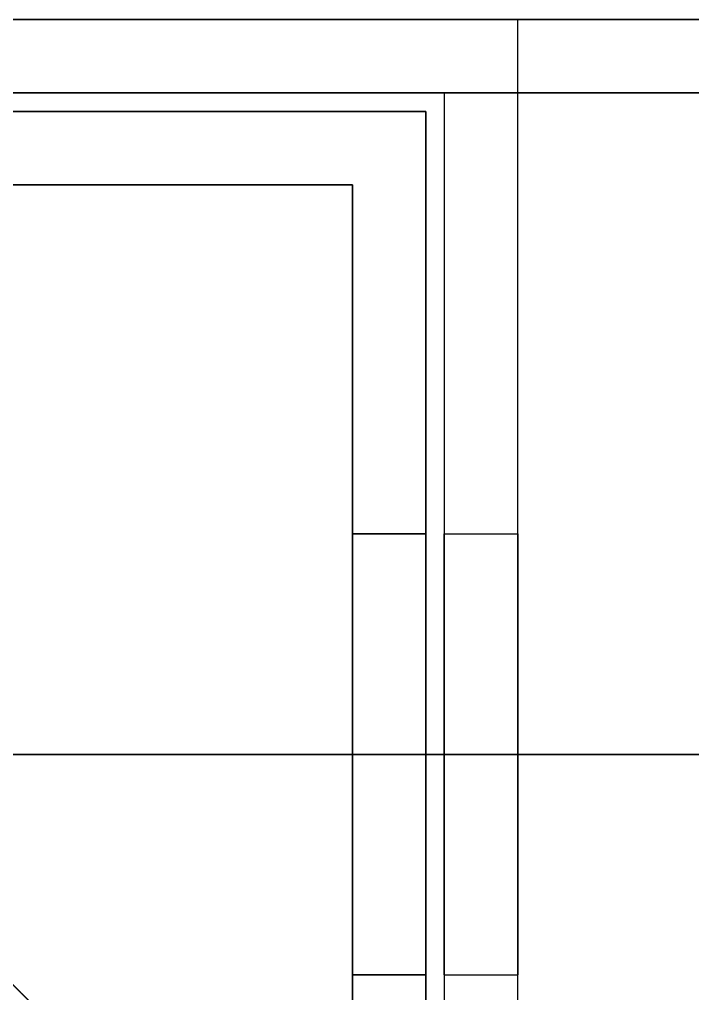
# Model space of a CAD drawing. Header units: millimetres. Extents: x -5956 to -4640, y -5088 to -3772.
# Drawn here: x -5929.66 to -5911.36, y -3798.4 to -3771.89 of the extents above; entities that cross this region are included whole.
import ezdxf

# ---------------------------------------------------------------- set-up
doc = ezdxf.new("R2010")
doc.units = ezdxf.units.MM
doc.header["$MEASUREMENT"] = 0
doc.layers.add('staal', color=5, linetype='Continuous', true_color=0x0000ff)

msp = doc.modelspace()

# ---------------------------------------------------------------- linework, layer by layer
at = {"layer": 'staal'}
for p, q in [((-5956.11, -3771.894, 1621.01), (-5916.11, -3811.894, 1621.01)), ((-5956.11, -3771.894, 1621.01), (-5916.11, -3811.894, 1621.01)), ((-5956.11, -3771.894, -424.813), (-5916.11, -3811.894, -424.813)), ((-5920.61, -3785.894, 1565.51), (-5918.61, -3785.894, 1565.51)), ((-5920.61, -3785.894, 1490.51), (-5918.61, -3785.894, 1490.51)), ((-5920.61, -3785.894, 1716.51), (-5918.61, -3785.894, 1716.51)), ((-5920.61, -3785.894, 1791.51), (-5918.61, -3785.894, 1791.51)), ((-5918.61, -3785.894, -329.313), (-5920.61, -3785.894, -329.313)), ((-5918.61, -3785.894, -254.313), (-5920.61, -3785.894, -254.313)), ((-5918.11, -3785.894, 1145.5), (-5916.11, -3785.894, 1145.5)), ((-5918.11, -3785.894, 1220.5), (-5916.11, -3785.894, 1220.5)), ((-5918.11, -3785.894, 995.5), (-5916.11, -3785.894, 995.5)), ((-5918.11, -3785.894, 1070.5), (-5916.11, -3785.894, 1070.5)), ((-5918.11, -3785.894, 845.5), (-5916.11, -3785.894, 845.5)), ((-5918.11, -3785.894, 920.5), (-5916.11, -3785.894, 920.5)), ((-5918.11, -3785.894, 770.5), (-5916.11, -3785.894, 770.5)), ((-5918.11, -3785.894, 695.5), (-5916.11, -3785.894, 695.5)), ((-5918.11, -3785.894, 95.5), (-5916.11, -3785.894, 95.5)), ((-5918.11, -3785.894, 170.5), (-5916.11, -3785.894, 170.5)), ((-5918.11, -3785.894, 320.5), (-5916.11, -3785.894, 320.5)), ((-5918.11, -3785.894, 245.5), (-5916.11, -3785.894, 245.5)), ((-5918.11, -3785.894, 470.5), (-5916.11, -3785.894, 470.5)), ((-5918.11, -3785.894, 395.5), (-5916.11, -3785.894, 395.5)), ((-5918.11, -3785.894, 620.5), (-5916.11, -3785.894, 620.5)), ((-5918.11, -3785.894, 545.5), (-5916.11, -3785.894, 545.5)), ((-5920.61, -3791.894, 1621.01), (-5918.61, -3791.894, 1621.01)), ((-5920.61, -3791.894, 1453.01), (-5918.61, -3791.894, 1453.01)), ((-5920.61, -3791.894, 1559.51), (-5918.61, -3791.894, 1559.51)), ((-5920.61, -3791.894, 1571.51), (-5918.61, -3791.894, 1571.51)), ((-5920.61, -3791.894, 1484.51), (-5918.61, -3791.894, 1484.51)), ((-5920.61, -3791.894, 1496.51), (-5918.61, -3791.894, 1496.51)), ((-5920.61, -3791.894, 1661.01), (-5918.61, -3791.894, 1661.01)), ((-5920.61, -3791.894, 1829.01), (-5918.61, -3791.894, 1829.01)), ((-5920.61, -3791.894, 1722.51), (-5918.61, -3791.894, 1722.51)), ((-5920.61, -3791.894, 1710.51), (-5918.61, -3791.894, 1710.51)), ((-5920.61, -3791.894, 1797.51), (-5918.61, -3791.894, 1797.51)), ((-5920.61, -3791.894, 1785.51), (-5918.61, -3791.894, 1785.51)), ((-5918.61, -3791.894, -384.813), (-5920.61, -3791.894, -384.813)), ((-5918.61, -3791.894, -216.813), (-5920.61, -3791.894, -216.813)), ((-5918.61, -3791.894, -323.313), (-5920.61, -3791.894, -323.313)), ((-5918.61, -3791.894, -335.313), (-5920.61, -3791.894, -335.313)), ((-5918.61, -3791.894, -248.313), (-5920.61, -3791.894, -248.313)), ((-5918.61, -3791.894, -260.313), (-5920.61, -3791.894, -260.313)), ((-5916.11, -3791.894, 40), (-5918.11, -3791.894, 40)), ((-5916.11, -3791.894, 1276), (-5918.11, -3791.894, 1276)), ((-5918.11, -3791.894, 1139.5), (-5916.11, -3791.894, 1139.5)), ((-5918.11, -3791.894, 1151.5), (-5916.11, -3791.894, 1151.5)), ((-5918.11, -3791.894, 1214.5), (-5916.11, -3791.894, 1214.5)), ((-5918.11, -3791.894, 1226.5), (-5916.11, -3791.894, 1226.5)), ((-5918.11, -3791.894, 989.5), (-5916.11, -3791.894, 989.5)), ((-5918.11, -3791.894, 1001.5), (-5916.11, -3791.894, 1001.5)), ((-5918.11, -3791.894, 1064.5), (-5916.11, -3791.894, 1064.5)), ((-5918.11, -3791.894, 1076.5), (-5916.11, -3791.894, 1076.5)), ((-5918.11, -3791.894, 839.5), (-5916.11, -3791.894, 839.5)), ((-5918.11, -3791.894, 851.5), (-5916.11, -3791.894, 851.5)), ((-5918.11, -3791.894, 914.5), (-5916.11, -3791.894, 914.5)), ((-5918.11, -3791.894, 926.5), (-5916.11, -3791.894, 926.5)), ((-5918.11, -3791.894, 764.5), (-5916.11, -3791.894, 764.5)), ((-5918.11, -3791.894, 776.5), (-5916.11, -3791.894, 776.5)), ((-5918.11, -3791.894, 689.5), (-5916.11, -3791.894, 689.5)), ((-5918.11, -3791.894, 701.5), (-5916.11, -3791.894, 701.5)), ((-5918.11, -3791.894, 89.5), (-5916.11, -3791.894, 89.5)), ((-5918.11, -3791.894, 101.5), (-5916.11, -3791.894, 101.5)), ((-5918.11, -3791.894, 164.5), (-5916.11, -3791.894, 164.5)), ((-5918.11, -3791.894, 176.5), (-5916.11, -3791.894, 176.5)), ((-5918.11, -3791.894, 314.5), (-5916.11, -3791.894, 314.5)), ((-5918.11, -3791.894, 326.5), (-5916.11, -3791.894, 326.5)), ((-5918.11, -3791.894, 239.5), (-5916.11, -3791.894, 239.5)), ((-5918.11, -3791.894, 251.5), (-5916.11, -3791.894, 251.5)), ((-5918.11, -3791.894, 464.5), (-5916.11, -3791.894, 464.5)), ((-5918.11, -3791.894, 476.5), (-5916.11, -3791.894, 476.5)), ((-5918.11, -3791.894, 389.5), (-5916.11, -3791.894, 389.5)), ((-5918.11, -3791.894, 401.5), (-5916.11, -3791.894, 401.5)), ((-5918.11, -3791.894, 614.5), (-5916.11, -3791.894, 614.5)), ((-5918.11, -3791.894, 626.5), (-5916.11, -3791.894, 626.5)), ((-5918.11, -3791.894, 539.5), (-5916.11, -3791.894, 539.5)), ((-5918.11, -3791.894, 551.5), (-5916.11, -3791.894, 551.5)), ((-5920.61, -3797.894, 1565.51), (-5918.61, -3797.894, 1565.51)), ((-5920.61, -3797.894, 1490.51), (-5918.61, -3797.894, 1490.51)), ((-5920.61, -3797.894, 1716.51), (-5918.61, -3797.894, 1716.51)), ((-5920.61, -3797.894, 1791.51), (-5918.61, -3797.894, 1791.51)), ((-5918.61, -3797.894, -329.313), (-5920.61, -3797.894, -329.313)), ((-5918.61, -3797.894, -254.313), (-5920.61, -3797.894, -254.313)), ((-5918.11, -3797.894, 1145.5), (-5916.11, -3797.894, 1145.5)), ((-5918.11, -3797.894, 1220.5), (-5916.11, -3797.894, 1220.5)), ((-5918.11, -3797.894, 995.5), (-5916.11, -3797.894, 995.5)), ((-5918.11, -3797.894, 1070.5), (-5916.11, -3797.894, 1070.5)), ((-5918.11, -3797.894, 845.5), (-5916.11, -3797.894, 845.5)), ((-5918.11, -3797.894, 920.5), (-5916.11, -3797.894, 920.5)), ((-5918.11, -3797.894, 770.5), (-5916.11, -3797.894, 770.5)), ((-5918.11, -3797.894, 695.5), (-5916.11, -3797.894, 695.5)), ((-5918.11, -3797.894, 95.5), (-5916.11, -3797.894, 95.5)), ((-5918.11, -3797.894, 170.5), (-5916.11, -3797.894, 170.5)), ((-5918.11, -3797.894, 320.5), (-5916.11, -3797.894, 320.5)), ((-5918.11, -3797.894, 245.5), (-5916.11, -3797.894, 245.5)), ((-5918.11, -3797.894, 470.5), (-5916.11, -3797.894, 470.5)), ((-5918.11, -3797.894, 395.5), (-5916.11, -3797.894, 395.5)), ((-5918.11, -3797.894, 620.5), (-5916.11, -3797.894, 620.5)), ((-5918.11, -3797.894, 545.5), (-5916.11, -3797.894, 545.5))]:
    msp.add_line(p, q, dxfattribs=at)
msp.add_lwpolyline([(-4640.11, -5087.894), (-5956.11, -5087.894), (-5956.11, -3771.894), (-4640.11, -3771.894)], close=True, dxfattribs=at)
for points in [[(-4640.11, -3771.894, 1621.01), (-5298.11, -3771.894, 1621.01), (-5956.11, -3771.894, 1621.01)], [(-4640.11, -3771.894, 1661.01), (-5298.11, -3771.894, 1661.01), (-5956.11, -3771.894, 1661.01)], [(-5956.11, -3771.894, 1661.01), (-5936.11, -3791.894, 1661.01), (-5916.11, -3811.894, 1661.01)], [(-5866.61, -3771.894, 1641.01), (-5911.36, -3771.894, 1641.01), (-5956.11, -3771.894, 1641.01)], [(-5956.11, -3771.894, 1661.01), (-5936.11, -3791.894, 1661.01), (-5916.11, -3811.894, 1661.01)], [(-5956.11, -3771.894, -424.813), (-5298.11, -3771.894, -424.813), (-4640.11, -3771.894, -424.813)], [(-5956.11, -3771.894, -384.813), (-5298.11, -3771.894, -384.813), (-4640.11, -3771.894, -384.813)], [(-5956.11, -3771.894, -424.813), (-5936.11, -3791.894, -424.813), (-5916.11, -3811.894, -424.813)], [(-5916.11, -3811.894, -384.813), (-5936.11, -3791.894, -384.813), (-5956.11, -3771.894, -384.813)], [(-5956.11, -3771.894, -404.813), (-5911.36, -3771.894, -404.813), (-5866.61, -3771.894, -404.813)], [(-5956.11, -3771.894, -384.813), (-5936.11, -3791.894, -384.813), (-5916.11, -3811.894, -384.813)], [(-5916.11, -3771.894, 40), (-5936.11, -3771.894, 40), (-5956.11, -3771.894, 40)], [(-5916.11, -3771.894, 1276), (-5936.11, -3771.894, 1276), (-5956.11, -3771.894, 1276)], [(-5916.11, -3771.894, 658), (-5936.11, -3771.894, 658), (-5956.11, -3771.894, 658)], [(-5916.11, -3771.894, 40), (-5916.11, -3771.894, 658), (-5916.11, -3771.894, 1276)], [(-5916.11, -3811.894, 40), (-5916.11, -3791.894, 40), (-5916.11, -3771.894, 40)], [(-5916.11, -3811.894, 1276), (-5916.11, -3791.894, 1276), (-5916.11, -3771.894, 1276)], [(-5916.11, -3811.894, 658), (-5916.11, -3791.894, 658), (-5916.11, -3771.894, 658)], [(-5918.11, -3809.894, 1659.01), (-5936.11, -3791.894, 1659.01), (-5954.11, -3773.894, 1659.01)], [(-5954.11, -3773.894, 1623.01), (-5936.11, -3791.894, 1623.01), (-5918.11, -3809.894, 1623.01)], [(-4642.11, -3773.894, 1659.01), (-5298.11, -3773.894, 1659.01), (-5954.11, -3773.894, 1659.01)], [(-4642.11, -3773.894, 1623.01), (-5298.11, -3773.894, 1623.01), (-5954.11, -3773.894, 1623.01)], [(-5866.61, -3773.894, 1641.01), (-5910.36, -3773.894, 1641.01), (-5954.11, -3773.894, 1641.01)], [(-5918.11, -3809.894, 1659.01), (-5936.11, -3791.894, 1659.01), (-5954.11, -3773.894, 1659.01)], [(-5954.11, -3773.894, 1623.01), (-5936.11, -3791.894, 1623.01), (-5918.11, -3809.894, 1623.01)], [(-5954.11, -3773.894, -386.813), (-5936.11, -3791.894, -386.813), (-5918.11, -3809.894, -386.813)], [(-5918.11, -3809.894, -422.813), (-5936.11, -3791.894, -422.813), (-5954.11, -3773.894, -422.813)], [(-5954.11, -3773.894, -386.813), (-5298.11, -3773.894, -386.813), (-4642.11, -3773.894, -386.813)], [(-5954.11, -3773.894, -422.813), (-5298.11, -3773.894, -422.813), (-4642.11, -3773.894, -422.813)], [(-5954.11, -3773.894, -404.813), (-5910.36, -3773.894, -404.813), (-5866.61, -3773.894, -404.813)], [(-5918.11, -3809.894, -386.813), (-5936.11, -3791.894, -386.813), (-5954.11, -3773.894, -386.813)], [(-5954.11, -3773.894, -422.813), (-5936.11, -3791.894, -422.813), (-5918.11, -3809.894, -422.813)], [(-5954.11, -3773.894, 40), (-5936.11, -3773.894, 40), (-5918.11, -3773.894, 40)], [(-5954.11, -3773.894, 1276), (-5936.11, -3773.894, 1276), (-5918.11, -3773.894, 1276)], [(-5954.11, -3773.894, 658), (-5936.11, -3773.894, 658), (-5918.11, -3773.894, 658)], [(-5918.11, -3773.894, 40), (-5918.11, -3791.894, 40), (-5918.11, -3809.894, 40)], [(-5918.11, -3773.894, 1276), (-5918.11, -3791.894, 1276), (-5918.11, -3809.894, 1276)], [(-5918.11, -3773.894, 40), (-5918.11, -3773.894, 658), (-5918.11, -3773.894, 1276)], [(-5918.11, -3773.894, 658), (-5918.11, -3791.894, 658), (-5918.11, -3809.894, 658)], [(-5953.61, -3774.394, 1621.01), (-5936.11, -3774.394, 1621.01), (-5918.61, -3774.394, 1621.01)], [(-5953.61, -3774.394, 1453.01), (-5936.11, -3774.394, 1453.01), (-5918.61, -3774.394, 1453.01)], [(-5953.61, -3774.394, 1537.01), (-5936.11, -3774.394, 1537.01), (-5918.61, -3774.394, 1537.01)], [(-5953.61, -3774.394, 1661.01), (-5936.11, -3774.394, 1661.01), (-5918.61, -3774.394, 1661.01)], [(-5953.61, -3774.394, 1829.01), (-5936.11, -3774.394, 1829.01), (-5918.61, -3774.394, 1829.01)], [(-5953.61, -3774.394, 1745.01), (-5936.11, -3774.394, 1745.01), (-5918.61, -3774.394, 1745.01)], [(-5918.61, -3774.394, -384.813), (-5936.11, -3774.394, -384.813), (-5953.61, -3774.394, -384.813)], [(-5918.61, -3774.394, -216.813), (-5936.11, -3774.394, -216.813), (-5953.61, -3774.394, -216.813)], [(-5918.61, -3774.394, -300.813), (-5936.11, -3774.394, -300.813), (-5953.61, -3774.394, -300.813)], [(-5918.61, -3774.394, 1621.01), (-5918.61, -3774.394, 1537.01), (-5918.61, -3774.394, 1453.01)], [(-5918.61, -3774.394, 1621.01), (-5918.61, -3791.894, 1621.01), (-5918.61, -3809.394, 1621.01)], [(-5918.61, -3774.394, 1453.01), (-5918.61, -3791.894, 1453.01), (-5918.61, -3809.394, 1453.01)], [(-5918.61, -3774.394, 1537.01), (-5918.61, -3791.894, 1537.01), (-5918.61, -3809.394, 1537.01)], [(-5918.61, -3774.394, 1661.01), (-5918.61, -3774.394, 1745.01), (-5918.61, -3774.394, 1829.01)], [(-5918.61, -3774.394, 1661.01), (-5918.61, -3791.894, 1661.01), (-5918.61, -3809.394, 1661.01)], [(-5918.61, -3774.394, 1829.01), (-5918.61, -3791.894, 1829.01), (-5918.61, -3809.394, 1829.01)], [(-5918.61, -3774.394, 1745.01), (-5918.61, -3791.894, 1745.01), (-5918.61, -3809.394, 1745.01)], [(-5918.61, -3774.394, -384.813), (-5918.61, -3774.394, -300.813), (-5918.61, -3774.394, -216.813)], [(-5918.61, -3809.394, -384.813), (-5918.61, -3791.894, -384.813), (-5918.61, -3774.394, -384.813)], [(-5918.61, -3809.394, -216.813), (-5918.61, -3791.894, -216.813), (-5918.61, -3774.394, -216.813)], [(-5918.61, -3809.394, -300.813), (-5918.61, -3791.894, -300.813), (-5918.61, -3774.394, -300.813)], [(-5920.61, -3776.394, 1621.01), (-5936.11, -3776.394, 1621.01), (-5951.61, -3776.394, 1621.01)], [(-5920.61, -3776.394, 1453.01), (-5936.11, -3776.394, 1453.01), (-5951.61, -3776.394, 1453.01)], [(-5920.61, -3776.394, 1537.01), (-5936.11, -3776.394, 1537.01), (-5951.61, -3776.394, 1537.01)], [(-5920.61, -3776.394, 1661.01), (-5936.11, -3776.394, 1661.01), (-5951.61, -3776.394, 1661.01)], [(-5920.61, -3776.394, 1829.01), (-5936.11, -3776.394, 1829.01), (-5951.61, -3776.394, 1829.01)], [(-5920.61, -3776.394, 1745.01), (-5936.11, -3776.394, 1745.01), (-5951.61, -3776.394, 1745.01)], [(-5951.61, -3776.394, -384.813), (-5936.11, -3776.394, -384.813), (-5920.61, -3776.394, -384.813)], [(-5951.61, -3776.394, -216.813), (-5936.11, -3776.394, -216.813), (-5920.61, -3776.394, -216.813)], [(-5951.61, -3776.394, -300.813), (-5936.11, -3776.394, -300.813), (-5920.61, -3776.394, -300.813)], [(-5920.61, -3807.394, 1621.01), (-5920.61, -3791.894, 1621.01), (-5920.61, -3776.394, 1621.01)], [(-5920.61, -3776.394, 1621.01), (-5920.61, -3776.394, 1537.01), (-5920.61, -3776.394, 1453.01)], [(-5920.61, -3807.394, 1453.01), (-5920.61, -3791.894, 1453.01), (-5920.61, -3776.394, 1453.01)], [(-5920.61, -3807.394, 1537.01), (-5920.61, -3791.894, 1537.01), (-5920.61, -3776.394, 1537.01)], [(-5920.61, -3807.394, 1661.01), (-5920.61, -3791.894, 1661.01), (-5920.61, -3776.394, 1661.01)], [(-5920.61, -3776.394, 1661.01), (-5920.61, -3776.394, 1745.01), (-5920.61, -3776.394, 1829.01)], [(-5920.61, -3807.394, 1829.01), (-5920.61, -3791.894, 1829.01), (-5920.61, -3776.394, 1829.01)], [(-5920.61, -3807.394, 1745.01), (-5920.61, -3791.894, 1745.01), (-5920.61, -3776.394, 1745.01)], [(-5920.61, -3776.394, -384.813), (-5920.61, -3791.894, -384.813), (-5920.61, -3807.394, -384.813)], [(-5920.61, -3776.394, -216.813), (-5920.61, -3791.894, -216.813), (-5920.61, -3807.394, -216.813)], [(-5920.61, -3776.394, -384.813), (-5920.61, -3776.394, -300.813), (-5920.61, -3776.394, -216.813)], [(-5920.61, -3776.394, -300.813), (-5920.61, -3791.894, -300.813), (-5920.61, -3807.394, -300.813)], [(-5865.61, -3791.894, 1661.01), (-5900.86, -3791.894, 1661.01), (-5936.11, -3791.894, 1661.01)], [(-5865.61, -3791.894, 1659.01), (-5900.86, -3791.894, 1659.01), (-5936.11, -3791.894, 1659.01)], [(-5865.61, -3791.894, 1623.01), (-5900.86, -3791.894, 1623.01), (-5936.11, -3791.894, 1623.01)], [(-5865.61, -3791.894, 1621.01), (-5900.86, -3791.894, 1621.01), (-5936.11, -3791.894, 1621.01)], [(-5936.11, -3791.894, -384.813), (-5900.86, -3791.894, -384.813), (-5865.61, -3791.894, -384.813)], [(-5936.11, -3791.894, -386.813), (-5900.86, -3791.894, -386.813), (-5865.61, -3791.894, -386.813)], [(-5936.11, -3791.894, -422.813), (-5900.86, -3791.894, -422.813), (-5865.61, -3791.894, -422.813)], [(-5936.11, -3791.894, -424.813), (-5900.86, -3791.894, -424.813), (-5865.61, -3791.894, -424.813)], [(-5920.61, -3791.894, 1621.01), (-5920.61, -3791.894, 1596.26), (-5920.61, -3791.894, 1571.51)], [(-5920.61, -3791.894, 1559.51), (-5920.61, -3791.894, 1528.01), (-5920.61, -3791.894, 1496.51)], [(-5920.61, -3791.894, 1484.51), (-5920.61, -3791.894, 1468.76), (-5920.61, -3791.894, 1453.01)], [(-5920.61, -3791.894, 1661.01), (-5920.61, -3791.894, 1685.76), (-5920.61, -3791.894, 1710.51)], [(-5920.61, -3791.894, 1722.51), (-5920.61, -3791.894, 1754.01), (-5920.61, -3791.894, 1785.51)], [(-5920.61, -3791.894, 1797.51), (-5920.61, -3791.894, 1813.26), (-5920.61, -3791.894, 1829.01)], [(-5920.61, -3791.894, -384.813), (-5920.61, -3791.894, -360.063), (-5920.61, -3791.894, -335.313)], [(-5920.61, -3791.894, -323.313), (-5920.61, -3791.894, -291.813), (-5920.61, -3791.894, -260.313)], [(-5920.61, -3791.894, -248.313), (-5920.61, -3791.894, -232.563), (-5920.61, -3791.894, -216.813)], [(-5918.61, -3791.894, 1621.01), (-5918.61, -3791.894, 1596.26), (-5918.61, -3791.894, 1571.51)], [(-5918.61, -3791.894, 1559.51), (-5918.61, -3791.894, 1528.01), (-5918.61, -3791.894, 1496.51)], [(-5918.61, -3791.894, 1484.51), (-5918.61, -3791.894, 1468.76), (-5918.61, -3791.894, 1453.01)], [(-5918.61, -3791.894, 1661.01), (-5918.61, -3791.894, 1685.76), (-5918.61, -3791.894, 1710.51)], [(-5918.61, -3791.894, 1722.51), (-5918.61, -3791.894, 1754.01), (-5918.61, -3791.894, 1785.51)], [(-5918.61, -3791.894, 1797.51), (-5918.61, -3791.894, 1813.26), (-5918.61, -3791.894, 1829.01)], [(-5918.61, -3791.894, -384.813), (-5918.61, -3791.894, -360.063), (-5918.61, -3791.894, -335.313)], [(-5918.61, -3791.894, -323.313), (-5918.61, -3791.894, -291.813), (-5918.61, -3791.894, -260.313)], [(-5918.61, -3791.894, -248.313), (-5918.61, -3791.894, -232.563), (-5918.61, -3791.894, -216.813)], [(-5918.11, -3791.894, 40), (-5918.11, -3791.894, 64.75), (-5918.11, -3791.894, 89.5)], [(-5918.11, -3791.894, 101.5), (-5918.11, -3791.894, 133), (-5918.11, -3791.894, 164.5)], [(-5918.11, -3791.894, 176.5), (-5918.11, -3791.894, 208), (-5918.11, -3791.894, 239.5)], [(-5918.11, -3791.894, 251.5), (-5918.11, -3791.894, 283), (-5918.11, -3791.894, 314.5)], [(-5918.11, -3791.894, 326.5), (-5918.11, -3791.894, 358), (-5918.11, -3791.894, 389.5)], [(-5918.11, -3791.894, 401.5), (-5918.11, -3791.894, 433), (-5918.11, -3791.894, 464.5)], [(-5918.11, -3791.894, 476.5), (-5918.11, -3791.894, 508), (-5918.11, -3791.894, 539.5)], [(-5918.11, -3791.894, 551.5), (-5918.11, -3791.894, 583), (-5918.11, -3791.894, 614.5)], [(-5918.11, -3791.894, 626.5), (-5918.11, -3791.894, 658), (-5918.11, -3791.894, 689.5)], [(-5918.11, -3791.894, 701.5), (-5918.11, -3791.894, 733), (-5918.11, -3791.894, 764.5)], [(-5918.11, -3791.894, 776.5), (-5918.11, -3791.894, 808), (-5918.11, -3791.894, 839.5)], [(-5918.11, -3791.894, 851.5), (-5918.11, -3791.894, 883), (-5918.11, -3791.894, 914.5)], [(-5918.11, -3791.894, 926.5), (-5918.11, -3791.894, 958), (-5918.11, -3791.894, 989.5)], [(-5918.11, -3791.894, 1001.5), (-5918.11, -3791.894, 1033), (-5918.11, -3791.894, 1064.5)], [(-5918.11, -3791.894, 1076.5), (-5918.11, -3791.894, 1108), (-5918.11, -3791.894, 1139.5)], [(-5918.11, -3791.894, 1151.5), (-5918.11, -3791.894, 1183), (-5918.11, -3791.894, 1214.5)], [(-5918.11, -3791.894, 1226.5), (-5918.11, -3791.894, 1251.25), (-5918.11, -3791.894, 1276)], [(-5916.11, -3791.894, 40), (-5916.11, -3791.894, 64.75), (-5916.11, -3791.894, 89.5)], [(-5916.11, -3791.894, 101.5), (-5916.11, -3791.894, 133), (-5916.11, -3791.894, 164.5)], [(-5916.11, -3791.894, 176.5), (-5916.11, -3791.894, 208), (-5916.11, -3791.894, 239.5)], [(-5916.11, -3791.894, 251.5), (-5916.11, -3791.894, 283), (-5916.11, -3791.894, 314.5)], [(-5916.11, -3791.894, 326.5), (-5916.11, -3791.894, 358), (-5916.11, -3791.894, 389.5)], [(-5916.11, -3791.894, 401.5), (-5916.11, -3791.894, 433), (-5916.11, -3791.894, 464.5)], [(-5916.11, -3791.894, 476.5), (-5916.11, -3791.894, 508), (-5916.11, -3791.894, 539.5)], [(-5916.11, -3791.894, 551.5), (-5916.11, -3791.894, 583), (-5916.11, -3791.894, 614.5)], [(-5916.11, -3791.894, 626.5), (-5916.11, -3791.894, 658), (-5916.11, -3791.894, 689.5)], [(-5916.11, -3791.894, 701.5), (-5916.11, -3791.894, 733), (-5916.11, -3791.894, 764.5)], [(-5916.11, -3791.894, 776.5), (-5916.11, -3791.894, 808), (-5916.11, -3791.894, 839.5)], [(-5916.11, -3791.894, 851.5), (-5916.11, -3791.894, 883), (-5916.11, -3791.894, 914.5)], [(-5916.11, -3791.894, 926.5), (-5916.11, -3791.894, 958), (-5916.11, -3791.894, 989.5)], [(-5916.11, -3791.894, 1001.5), (-5916.11, -3791.894, 1033), (-5916.11, -3791.894, 1064.5)], [(-5916.11, -3791.894, 1076.5), (-5916.11, -3791.894, 1108), (-5916.11, -3791.894, 1139.5)], [(-5916.11, -3791.894, 1151.5), (-5916.11, -3791.894, 1183), (-5916.11, -3791.894, 1214.5)], [(-5916.11, -3791.894, 1226.5), (-5916.11, -3791.894, 1251.25), (-5916.11, -3791.894, 1276)]]:
    msp.add_open_spline(points, degree=2, dxfattribs=at)
for points, weights, knots in [([(-5920.61, -3797.894, 1565.51), (-5920.61, -3797.894, 1559.51), (-5920.61, -3791.894, 1559.51), (-5920.61, -3785.894, 1559.51), (-5920.61, -3785.894, 1565.51), (-5920.61, -3785.894, 1571.51), (-5920.61, -3791.894, 1571.51), (-5920.61, -3797.894, 1571.51), (-5920.61, -3797.894, 1565.51)], [1, 0.707106781187, 1, 0.707106781187, 1, 0.707106781187, 1, 0.707106781187, 1], [0, 0, 0, 7.853982, 7.853982, 15.707963, 15.707963, 23.561945, 23.561945, 31.415927, 31.415927, 31.415927]), ([(-5920.61, -3797.894, 1490.51), (-5920.61, -3797.894, 1484.51), (-5920.61, -3791.894, 1484.51), (-5920.61, -3785.894, 1484.51), (-5920.61, -3785.894, 1490.51), (-5920.61, -3785.894, 1496.51), (-5920.61, -3791.894, 1496.51), (-5920.61, -3797.894, 1496.51), (-5920.61, -3797.894, 1490.51)], [1, 0.707106781187, 1, 0.707106781187, 1, 0.707106781187, 1, 0.707106781187, 1], [0, 0, 0, 7.853982, 7.853982, 15.707963, 15.707963, 23.561945, 23.561945, 31.415927, 31.415927, 31.415927]), ([(-5920.61, -3797.894, 1716.51), (-5920.61, -3797.894, 1722.51), (-5920.61, -3791.894, 1722.51), (-5920.61, -3785.894, 1722.51), (-5920.61, -3785.894, 1716.51), (-5920.61, -3785.894, 1710.51), (-5920.61, -3791.894, 1710.51), (-5920.61, -3797.894, 1710.51), (-5920.61, -3797.894, 1716.51)], [1, 0.707106781187, 1, 0.707106781187, 1, 0.707106781187, 1, 0.707106781187, 1], [0, 0, 0, 7.853982, 7.853982, 15.707963, 15.707963, 23.561945, 23.561945, 31.415927, 31.415927, 31.415927]), ([(-5920.61, -3797.894, 1791.51), (-5920.61, -3797.894, 1797.51), (-5920.61, -3791.894, 1797.51), (-5920.61, -3785.894, 1797.51), (-5920.61, -3785.894, 1791.51), (-5920.61, -3785.894, 1785.51), (-5920.61, -3791.894, 1785.51), (-5920.61, -3797.894, 1785.51), (-5920.61, -3797.894, 1791.51)], [1, 0.707106781187, 1, 0.707106781187, 1, 0.707106781187, 1, 0.707106781187, 1], [0, 0, 0, 7.853982, 7.853982, 15.707963, 15.707963, 23.561945, 23.561945, 31.415927, 31.415927, 31.415927]), ([(-5920.61, -3797.894, -329.313), (-5920.61, -3797.894, -335.313), (-5920.61, -3791.894, -335.313), (-5920.61, -3785.894, -335.313), (-5920.61, -3785.894, -329.313), (-5920.61, -3785.894, -323.313), (-5920.61, -3791.894, -323.313), (-5920.61, -3797.894, -323.313), (-5920.61, -3797.894, -329.313)], [1, 0.707106781187, 1, 0.707106781187, 1, 0.707106781187, 1, 0.707106781187, 1], [-31.415927, -31.415927, -31.415927, -23.561945, -23.561945, -15.707963, -15.707963, -7.853982, -7.853982, 0, 0, 0]), ([(-5920.61, -3797.894, -254.313), (-5920.61, -3797.894, -260.313), (-5920.61, -3791.894, -260.313), (-5920.61, -3785.894, -260.313), (-5920.61, -3785.894, -254.313), (-5920.61, -3785.894, -248.313), (-5920.61, -3791.894, -248.313), (-5920.61, -3797.894, -248.313), (-5920.61, -3797.894, -254.313)], [1, 0.707106781187, 1, 0.707106781187, 1, 0.707106781187, 1, 0.707106781187, 1], [-31.415927, -31.415927, -31.415927, -23.561945, -23.561945, -15.707963, -15.707963, -7.853982, -7.853982, 0, 0, 0]), ([(-5918.61, -3797.894, 1565.51), (-5918.61, -3797.894, 1571.51), (-5918.61, -3791.894, 1571.51), (-5918.61, -3785.894, 1571.51), (-5918.61, -3785.894, 1565.51), (-5918.61, -3785.894, 1559.51), (-5918.61, -3791.894, 1559.51), (-5918.61, -3797.894, 1559.51), (-5918.61, -3797.894, 1565.51)], [1, 0.707106781187, 1, 0.707106781187, 1, 0.707106781187, 1, 0.707106781187, 1], [-31.415927, -31.415927, -31.415927, -23.561945, -23.561945, -15.707963, -15.707963, -7.853982, -7.853982, 0, 0, 0]), ([(-5918.61, -3797.894, 1490.51), (-5918.61, -3797.894, 1496.51), (-5918.61, -3791.894, 1496.51), (-5918.61, -3785.894, 1496.51), (-5918.61, -3785.894, 1490.51), (-5918.61, -3785.894, 1484.51), (-5918.61, -3791.894, 1484.51), (-5918.61, -3797.894, 1484.51), (-5918.61, -3797.894, 1490.51)], [1, 0.707106781187, 1, 0.707106781187, 1, 0.707106781187, 1, 0.707106781187, 1], [-31.415927, -31.415927, -31.415927, -23.561945, -23.561945, -15.707963, -15.707963, -7.853982, -7.853982, 0, 0, 0]), ([(-5918.61, -3797.894, 1716.51), (-5918.61, -3797.894, 1710.51), (-5918.61, -3791.894, 1710.51), (-5918.61, -3785.894, 1710.51), (-5918.61, -3785.894, 1716.51), (-5918.61, -3785.894, 1722.51), (-5918.61, -3791.894, 1722.51), (-5918.61, -3797.894, 1722.51), (-5918.61, -3797.894, 1716.51)], [1, 0.707106781187, 1, 0.707106781187, 1, 0.707106781187, 1, 0.707106781187, 1], [-31.415927, -31.415927, -31.415927, -23.561945, -23.561945, -15.707963, -15.707963, -7.853982, -7.853982, 0, 0, 0]), ([(-5918.61, -3797.894, 1791.51), (-5918.61, -3797.894, 1785.51), (-5918.61, -3791.894, 1785.51), (-5918.61, -3785.894, 1785.51), (-5918.61, -3785.894, 1791.51), (-5918.61, -3785.894, 1797.51), (-5918.61, -3791.894, 1797.51), (-5918.61, -3797.894, 1797.51), (-5918.61, -3797.894, 1791.51)], [1, 0.707106781187, 1, 0.707106781187, 1, 0.707106781187, 1, 0.707106781187, 1], [-31.415927, -31.415927, -31.415927, -23.561945, -23.561945, -15.707963, -15.707963, -7.853982, -7.853982, 0, 0, 0]), ([(-5918.61, -3797.894, -329.313), (-5918.61, -3797.894, -323.313), (-5918.61, -3791.894, -323.313), (-5918.61, -3785.894, -323.313), (-5918.61, -3785.894, -329.313), (-5918.61, -3785.894, -335.313), (-5918.61, -3791.894, -335.313), (-5918.61, -3797.894, -335.313), (-5918.61, -3797.894, -329.313)], [1, 0.707106781187, 1, 0.707106781187, 1, 0.707106781187, 1, 0.707106781187, 1], [0, 0, 0, 7.853982, 7.853982, 15.707963, 15.707963, 23.561945, 23.561945, 31.415927, 31.415927, 31.415927]), ([(-5918.61, -3797.894, -254.313), (-5918.61, -3797.894, -248.313), (-5918.61, -3791.894, -248.313), (-5918.61, -3785.894, -248.313), (-5918.61, -3785.894, -254.313), (-5918.61, -3785.894, -260.313), (-5918.61, -3791.894, -260.313), (-5918.61, -3797.894, -260.313), (-5918.61, -3797.894, -254.313)], [1, 0.707106781187, 1, 0.707106781187, 1, 0.707106781187, 1, 0.707106781187, 1], [0, 0, 0, 7.853982, 7.853982, 15.707963, 15.707963, 23.561945, 23.561945, 31.415927, 31.415927, 31.415927]), ([(-5918.11, -3797.894, 1145.5), (-5918.11, -3797.894, 1139.5), (-5918.11, -3791.894, 1139.5), (-5918.11, -3785.894, 1139.5), (-5918.11, -3785.894, 1145.5), (-5918.11, -3785.894, 1151.5), (-5918.11, -3791.894, 1151.5), (-5918.11, -3797.894, 1151.5), (-5918.11, -3797.894, 1145.5)], [1, 0.707106781187, 1, 0.707106781187, 1, 0.707106781187, 1, 0.707106781187, 1], [-31.415927, -31.415927, -31.415927, -23.561945, -23.561945, -15.707963, -15.707963, -7.853982, -7.853982, 0, 0, 0]), ([(-5918.11, -3797.894, 1220.5), (-5918.11, -3797.894, 1214.5), (-5918.11, -3791.894, 1214.5), (-5918.11, -3785.894, 1214.5), (-5918.11, -3785.894, 1220.5), (-5918.11, -3785.894, 1226.5), (-5918.11, -3791.894, 1226.5), (-5918.11, -3797.894, 1226.5), (-5918.11, -3797.894, 1220.5)], [1, 0.707106781187, 1, 0.707106781187, 1, 0.707106781187, 1, 0.707106781187, 1], [-31.415927, -31.415927, -31.415927, -23.561945, -23.561945, -15.707963, -15.707963, -7.853982, -7.853982, 0, 0, 0]), ([(-5918.11, -3797.894, 995.5), (-5918.11, -3797.894, 989.5), (-5918.11, -3791.894, 989.5), (-5918.11, -3785.894, 989.5), (-5918.11, -3785.894, 995.5), (-5918.11, -3785.894, 1001.5), (-5918.11, -3791.894, 1001.5), (-5918.11, -3797.894, 1001.5), (-5918.11, -3797.894, 995.5)], [1, 0.707106781187, 1, 0.707106781187, 1, 0.707106781187, 1, 0.707106781187, 1], [-31.415927, -31.415927, -31.415927, -23.561945, -23.561945, -15.707963, -15.707963, -7.853982, -7.853982, 0, 0, 0]), ([(-5918.11, -3797.894, 1070.5), (-5918.11, -3797.894, 1064.5), (-5918.11, -3791.894, 1064.5), (-5918.11, -3785.894, 1064.5), (-5918.11, -3785.894, 1070.5), (-5918.11, -3785.894, 1076.5), (-5918.11, -3791.894, 1076.5), (-5918.11, -3797.894, 1076.5), (-5918.11, -3797.894, 1070.5)], [1, 0.707106781187, 1, 0.707106781187, 1, 0.707106781187, 1, 0.707106781187, 1], [-31.415927, -31.415927, -31.415927, -23.561945, -23.561945, -15.707963, -15.707963, -7.853982, -7.853982, 0, 0, 0]), ([(-5918.11, -3797.894, 845.5), (-5918.11, -3797.894, 839.5), (-5918.11, -3791.894, 839.5), (-5918.11, -3785.894, 839.5), (-5918.11, -3785.894, 845.5), (-5918.11, -3785.894, 851.5), (-5918.11, -3791.894, 851.5), (-5918.11, -3797.894, 851.5), (-5918.11, -3797.894, 845.5)], [1, 0.707106781187, 1, 0.707106781187, 1, 0.707106781187, 1, 0.707106781187, 1], [-31.415927, -31.415927, -31.415927, -23.561945, -23.561945, -15.707963, -15.707963, -7.853982, -7.853982, 0, 0, 0]), ([(-5918.11, -3797.894, 920.5), (-5918.11, -3797.894, 914.5), (-5918.11, -3791.894, 914.5), (-5918.11, -3785.894, 914.5), (-5918.11, -3785.894, 920.5), (-5918.11, -3785.894, 926.5), (-5918.11, -3791.894, 926.5), (-5918.11, -3797.894, 926.5), (-5918.11, -3797.894, 920.5)], [1, 0.707106781187, 1, 0.707106781187, 1, 0.707106781187, 1, 0.707106781187, 1], [-31.415927, -31.415927, -31.415927, -23.561945, -23.561945, -15.707963, -15.707963, -7.853982, -7.853982, 0, 0, 0]), ([(-5918.11, -3797.894, 770.5), (-5918.11, -3797.894, 764.5), (-5918.11, -3791.894, 764.5), (-5918.11, -3785.894, 764.5), (-5918.11, -3785.894, 770.5), (-5918.11, -3785.894, 776.5), (-5918.11, -3791.894, 776.5), (-5918.11, -3797.894, 776.5), (-5918.11, -3797.894, 770.5)], [1, 0.707106781187, 1, 0.707106781187, 1, 0.707106781187, 1, 0.707106781187, 1], [-31.415927, -31.415927, -31.415927, -23.561945, -23.561945, -15.707963, -15.707963, -7.853982, -7.853982, 0, 0, 0]), ([(-5918.11, -3797.894, 695.5), (-5918.11, -3797.894, 689.5), (-5918.11, -3791.894, 689.5), (-5918.11, -3785.894, 689.5), (-5918.11, -3785.894, 695.5), (-5918.11, -3785.894, 701.5), (-5918.11, -3791.894, 701.5), (-5918.11, -3797.894, 701.5), (-5918.11, -3797.894, 695.5)], [1, 0.707106781187, 1, 0.707106781187, 1, 0.707106781187, 1, 0.707106781187, 1], [-31.415927, -31.415927, -31.415927, -23.561945, -23.561945, -15.707963, -15.707963, -7.853982, -7.853982, 0, 0, 0]), ([(-5918.11, -3797.894, 95.5), (-5918.11, -3797.894, 89.5), (-5918.11, -3791.894, 89.5), (-5918.11, -3785.894, 89.5), (-5918.11, -3785.894, 95.5), (-5918.11, -3785.894, 101.5), (-5918.11, -3791.894, 101.5), (-5918.11, -3797.894, 101.5), (-5918.11, -3797.894, 95.5)], [1, 0.707106781187, 1, 0.707106781187, 1, 0.707106781187, 1, 0.707106781187, 1], [-31.415927, -31.415927, -31.415927, -23.561945, -23.561945, -15.707963, -15.707963, -7.853982, -7.853982, 0, 0, 0]), ([(-5918.11, -3797.894, 170.5), (-5918.11, -3797.894, 164.5), (-5918.11, -3791.894, 164.5), (-5918.11, -3785.894, 164.5), (-5918.11, -3785.894, 170.5), (-5918.11, -3785.894, 176.5), (-5918.11, -3791.894, 176.5), (-5918.11, -3797.894, 176.5), (-5918.11, -3797.894, 170.5)], [1, 0.707106781187, 1, 0.707106781187, 1, 0.707106781187, 1, 0.707106781187, 1], [-31.415927, -31.415927, -31.415927, -23.561945, -23.561945, -15.707963, -15.707963, -7.853982, -7.853982, 0, 0, 0]), ([(-5918.11, -3797.894, 320.5), (-5918.11, -3797.894, 314.5), (-5918.11, -3791.894, 314.5), (-5918.11, -3785.894, 314.5), (-5918.11, -3785.894, 320.5), (-5918.11, -3785.894, 326.5), (-5918.11, -3791.894, 326.5), (-5918.11, -3797.894, 326.5), (-5918.11, -3797.894, 320.5)], [1, 0.707106781187, 1, 0.707106781187, 1, 0.707106781187, 1, 0.707106781187, 1], [-31.415927, -31.415927, -31.415927, -23.561945, -23.561945, -15.707963, -15.707963, -7.853982, -7.853982, 0, 0, 0]), ([(-5918.11, -3797.894, 245.5), (-5918.11, -3797.894, 239.5), (-5918.11, -3791.894, 239.5), (-5918.11, -3785.894, 239.5), (-5918.11, -3785.894, 245.5), (-5918.11, -3785.894, 251.5), (-5918.11, -3791.894, 251.5), (-5918.11, -3797.894, 251.5), (-5918.11, -3797.894, 245.5)], [1, 0.707106781187, 1, 0.707106781187, 1, 0.707106781187, 1, 0.707106781187, 1], [-31.415927, -31.415927, -31.415927, -23.561945, -23.561945, -15.707963, -15.707963, -7.853982, -7.853982, 0, 0, 0]), ([(-5918.11, -3797.894, 470.5), (-5918.11, -3797.894, 464.5), (-5918.11, -3791.894, 464.5), (-5918.11, -3785.894, 464.5), (-5918.11, -3785.894, 470.5), (-5918.11, -3785.894, 476.5), (-5918.11, -3791.894, 476.5), (-5918.11, -3797.894, 476.5), (-5918.11, -3797.894, 470.5)], [1, 0.707106781187, 1, 0.707106781187, 1, 0.707106781187, 1, 0.707106781187, 1], [-31.415927, -31.415927, -31.415927, -23.561945, -23.561945, -15.707963, -15.707963, -7.853982, -7.853982, 0, 0, 0]), ([(-5918.11, -3797.894, 395.5), (-5918.11, -3797.894, 389.5), (-5918.11, -3791.894, 389.5), (-5918.11, -3785.894, 389.5), (-5918.11, -3785.894, 395.5), (-5918.11, -3785.894, 401.5), (-5918.11, -3791.894, 401.5), (-5918.11, -3797.894, 401.5), (-5918.11, -3797.894, 395.5)], [1, 0.707106781187, 1, 0.707106781187, 1, 0.707106781187, 1, 0.707106781187, 1], [-31.415927, -31.415927, -31.415927, -23.561945, -23.561945, -15.707963, -15.707963, -7.853982, -7.853982, 0, 0, 0]), ([(-5918.11, -3797.894, 620.5), (-5918.11, -3797.894, 614.5), (-5918.11, -3791.894, 614.5), (-5918.11, -3785.894, 614.5), (-5918.11, -3785.894, 620.5), (-5918.11, -3785.894, 626.5), (-5918.11, -3791.894, 626.5), (-5918.11, -3797.894, 626.5), (-5918.11, -3797.894, 620.5)], [1, 0.707106781187, 1, 0.707106781187, 1, 0.707106781187, 1, 0.707106781187, 1], [-31.415927, -31.415927, -31.415927, -23.561945, -23.561945, -15.707963, -15.707963, -7.853982, -7.853982, 0, 0, 0]), ([(-5918.11, -3797.894, 545.5), (-5918.11, -3797.894, 539.5), (-5918.11, -3791.894, 539.5), (-5918.11, -3785.894, 539.5), (-5918.11, -3785.894, 545.5), (-5918.11, -3785.894, 551.5), (-5918.11, -3791.894, 551.5), (-5918.11, -3797.894, 551.5), (-5918.11, -3797.894, 545.5)], [1, 0.707106781187, 1, 0.707106781187, 1, 0.707106781187, 1, 0.707106781187, 1], [-31.415927, -31.415927, -31.415927, -23.561945, -23.561945, -15.707963, -15.707963, -7.853982, -7.853982, 0, 0, 0]), ([(-5916.11, -3797.894, 1145.5), (-5916.11, -3797.894, 1151.5), (-5916.11, -3791.894, 1151.5), (-5916.11, -3785.894, 1151.5), (-5916.11, -3785.894, 1145.5), (-5916.11, -3785.894, 1139.5), (-5916.11, -3791.894, 1139.5), (-5916.11, -3797.894, 1139.5), (-5916.11, -3797.894, 1145.5)], [1, 0.707106781187, 1, 0.707106781187, 1, 0.707106781187, 1, 0.707106781187, 1], [0, 0, 0, 7.853982, 7.853982, 15.707963, 15.707963, 23.561945, 23.561945, 31.415927, 31.415927, 31.415927]), ([(-5916.11, -3797.894, 1220.5), (-5916.11, -3797.894, 1226.5), (-5916.11, -3791.894, 1226.5), (-5916.11, -3785.894, 1226.5), (-5916.11, -3785.894, 1220.5), (-5916.11, -3785.894, 1214.5), (-5916.11, -3791.894, 1214.5), (-5916.11, -3797.894, 1214.5), (-5916.11, -3797.894, 1220.5)], [1, 0.707106781187, 1, 0.707106781187, 1, 0.707106781187, 1, 0.707106781187, 1], [0, 0, 0, 7.853982, 7.853982, 15.707963, 15.707963, 23.561945, 23.561945, 31.415927, 31.415927, 31.415927]), ([(-5916.11, -3797.894, 995.5), (-5916.11, -3797.894, 1001.5), (-5916.11, -3791.894, 1001.5), (-5916.11, -3785.894, 1001.5), (-5916.11, -3785.894, 995.5), (-5916.11, -3785.894, 989.5), (-5916.11, -3791.894, 989.5), (-5916.11, -3797.894, 989.5), (-5916.11, -3797.894, 995.5)], [1, 0.707106781187, 1, 0.707106781187, 1, 0.707106781187, 1, 0.707106781187, 1], [0, 0, 0, 7.853982, 7.853982, 15.707963, 15.707963, 23.561945, 23.561945, 31.415927, 31.415927, 31.415927]), ([(-5916.11, -3797.894, 1070.5), (-5916.11, -3797.894, 1076.5), (-5916.11, -3791.894, 1076.5), (-5916.11, -3785.894, 1076.5), (-5916.11, -3785.894, 1070.5), (-5916.11, -3785.894, 1064.5), (-5916.11, -3791.894, 1064.5), (-5916.11, -3797.894, 1064.5), (-5916.11, -3797.894, 1070.5)], [1, 0.707106781187, 1, 0.707106781187, 1, 0.707106781187, 1, 0.707106781187, 1], [0, 0, 0, 7.853982, 7.853982, 15.707963, 15.707963, 23.561945, 23.561945, 31.415927, 31.415927, 31.415927]), ([(-5916.11, -3797.894, 845.5), (-5916.11, -3797.894, 851.5), (-5916.11, -3791.894, 851.5), (-5916.11, -3785.894, 851.5), (-5916.11, -3785.894, 845.5), (-5916.11, -3785.894, 839.5), (-5916.11, -3791.894, 839.5), (-5916.11, -3797.894, 839.5), (-5916.11, -3797.894, 845.5)], [0.999999860338, 0.707106851018, 1, 0.707106781187, 1, 0.707106781187, 1, 0.707106781187, 1], [0, 0, 0, 7.85398, 7.85398, 15.707962, 15.707962, 23.561944, 23.561944, 31.415927, 31.415927, 31.415927]), ([(-5916.11, -3797.894, 920.5), (-5916.11, -3797.894, 926.5), (-5916.11, -3791.894, 926.5), (-5916.11, -3785.894, 926.5), (-5916.11, -3785.894, 920.5), (-5916.11, -3785.894, 914.5), (-5916.11, -3791.894, 914.5), (-5916.11, -3797.894, 914.5), (-5916.11, -3797.894, 920.5)], [1, 0.707106781187, 1, 0.707106781187, 1, 0.707106781187, 1, 0.707106781187, 1], [0, 0, 0, 7.853982, 7.853982, 15.707963, 15.707963, 23.561945, 23.561945, 31.415927, 31.415927, 31.415927]), ([(-5916.11, -3797.894, 770.5), (-5916.11, -3797.894, 776.5), (-5916.11, -3791.894, 776.5), (-5916.11, -3785.894, 776.5), (-5916.11, -3785.894, 770.5), (-5916.11, -3785.894, 764.5), (-5916.11, -3791.894, 764.5), (-5916.11, -3797.894, 764.5), (-5916.11, -3797.894, 770.5)], [1, 0.707106781187, 1, 0.707106781187, 1, 0.707106781187, 1, 0.707106781187, 1], [0, 0, 0, 7.853982, 7.853982, 15.707963, 15.707963, 23.561945, 23.561945, 31.415927, 31.415927, 31.415927]), ([(-5916.11, -3797.894, 695.5), (-5916.11, -3797.894, 701.5), (-5916.11, -3791.894, 701.5), (-5916.11, -3785.894, 701.5), (-5916.11, -3785.894, 695.5), (-5916.11, -3785.894, 689.5), (-5916.11, -3791.894, 689.5), (-5916.11, -3797.894, 689.5), (-5916.11, -3797.894, 695.5)], [1, 0.707106781187, 1, 0.707106781187, 1, 0.707106781187, 1, 0.707106781187, 1], [0, 0, 0, 7.853982, 7.853982, 15.707963, 15.707963, 23.561945, 23.561945, 31.415927, 31.415927, 31.415927]), ([(-5916.11, -3797.894, 95.5), (-5916.11, -3797.894, 101.5), (-5916.11, -3791.894, 101.5), (-5916.11, -3785.894, 101.5), (-5916.11, -3785.894, 95.5), (-5916.11, -3785.894, 89.5), (-5916.11, -3791.894, 89.5), (-5916.11, -3797.894, 89.5), (-5916.11, -3797.894, 95.5)], [1, 0.707106781187, 1, 0.707106781187, 1, 0.707106781187, 1, 0.707106781187, 1], [0, 0, 0, 7.853982, 7.853982, 15.707963, 15.707963, 23.561945, 23.561945, 31.415927, 31.415927, 31.415927]), ([(-5916.11, -3797.894, 170.5), (-5916.11, -3797.894, 176.5), (-5916.11, -3791.894, 176.5), (-5916.11, -3785.894, 176.5), (-5916.11, -3785.894, 170.5), (-5916.11, -3785.894, 164.5), (-5916.11, -3791.894, 164.5), (-5916.11, -3797.894, 164.5), (-5916.11, -3797.894, 170.5)], [1, 0.707106781187, 1, 0.707106781187, 1, 0.707106781187, 1, 0.707106781187, 1], [0, 0, 0, 7.853982, 7.853982, 15.707963, 15.707963, 23.561945, 23.561945, 31.415927, 31.415927, 31.415927]), ([(-5916.11, -3797.894, 320.5), (-5916.11, -3797.894, 326.5), (-5916.11, -3791.894, 326.5), (-5916.11, -3785.894, 326.5), (-5916.11, -3785.894, 320.5), (-5916.11, -3785.894, 314.5), (-5916.11, -3791.894, 314.5), (-5916.11, -3797.894, 314.5), (-5916.11, -3797.894, 320.5)], [1, 0.707106781187, 1, 0.707106781187, 1, 0.707106781187, 1, 0.707106781187, 1], [0, 0, 0, 7.853982, 7.853982, 15.707963, 15.707963, 23.561945, 23.561945, 31.415927, 31.415927, 31.415927]), ([(-5916.11, -3797.894, 245.5), (-5916.11, -3797.894, 251.5), (-5916.11, -3791.894, 251.5), (-5916.11, -3785.894, 251.5), (-5916.11, -3785.894, 245.5), (-5916.11, -3785.894, 239.5), (-5916.11, -3791.894, 239.5), (-5916.11, -3797.894, 239.5), (-5916.11, -3797.894, 245.5)], [0.999999860338, 0.707106851018, 1, 0.707106781187, 1, 0.707106781187, 1, 0.707106781187, 1], [0, 0, 0, 7.85398, 7.85398, 15.707962, 15.707962, 23.561944, 23.561944, 31.415927, 31.415927, 31.415927]), ([(-5916.11, -3797.894, 470.5), (-5916.11, -3797.894, 476.5), (-5916.11, -3791.894, 476.5), (-5916.11, -3785.894, 476.5), (-5916.11, -3785.894, 470.5), (-5916.11, -3785.894, 464.5), (-5916.11, -3791.894, 464.5), (-5916.11, -3797.894, 464.5), (-5916.11, -3797.894, 470.5)], [0.999999860338, 0.707106851018, 1, 0.707106781187, 1, 0.707106781187, 1, 0.707106781187, 1], [0, 0, 0, 7.85398, 7.85398, 15.707962, 15.707962, 23.561944, 23.561944, 31.415927, 31.415927, 31.415927]), ([(-5916.11, -3797.894, 395.5), (-5916.11, -3797.894, 401.5), (-5916.11, -3791.894, 401.5), (-5916.11, -3785.894, 401.5), (-5916.11, -3785.894, 395.5), (-5916.11, -3785.894, 389.5), (-5916.11, -3791.894, 389.5), (-5916.11, -3797.894, 389.5), (-5916.11, -3797.894, 395.5)], [1, 0.707106781187, 1, 0.707106781187, 1, 0.707106781187, 1, 0.707106781187, 1], [0, 0, 0, 7.853982, 7.853982, 15.707963, 15.707963, 23.561945, 23.561945, 31.415927, 31.415927, 31.415927]), ([(-5916.11, -3797.894, 620.5), (-5916.11, -3797.894, 626.5), (-5916.11, -3791.894, 626.5), (-5916.11, -3785.894, 626.5), (-5916.11, -3785.894, 620.5), (-5916.11, -3785.894, 614.5), (-5916.11, -3791.894, 614.5), (-5916.11, -3797.894, 614.5), (-5916.11, -3797.894, 620.5)], [1, 0.707106781187, 1, 0.707106781187, 1, 0.707106781187, 1, 0.707106781187, 1], [0, 0, 0, 7.853982, 7.853982, 15.707963, 15.707963, 23.561945, 23.561945, 31.415927, 31.415927, 31.415927]), ([(-5916.11, -3797.894, 545.5), (-5916.11, -3797.894, 551.5), (-5916.11, -3791.894, 551.5), (-5916.11, -3785.894, 551.5), (-5916.11, -3785.894, 545.5), (-5916.11, -3785.894, 539.5), (-5916.11, -3791.894, 539.5), (-5916.11, -3797.894, 539.5), (-5916.11, -3797.894, 545.5)], [1, 0.707106781187, 1, 0.707106781187, 1, 0.707106781187, 1, 0.707106781187, 1], [0, 0, 0, 7.853982, 7.853982, 15.707963, 15.707963, 23.561945, 23.561945, 31.415927, 31.415927, 31.415927]), ([(-5916.11, -3797.894, 95.5), (-5916.11, -3797.894, 89.5), (-5916.11, -3791.894, 89.5), (-5916.11, -3785.894, 89.5), (-5916.11, -3785.894, 95.5)], [1, 0.707106781187, 1, 0.707106781187, 1], [-31.415927, -31.415927, -31.415927, -23.561945, -23.561945, -15.707963, -15.707963, -15.707963]), ([(-5916.11, -3797.894, 170.5), (-5916.11, -3797.894, 164.5), (-5916.11, -3791.894, 164.5), (-5916.11, -3785.894, 164.5), (-5916.11, -3785.894, 170.5)], [1, 0.707106781187, 1, 0.707106781187, 1], [-31.415927, -31.415927, -31.415927, -23.561945, -23.561945, -15.707963, -15.707963, -15.707963]), ([(-5916.11, -3797.894, 320.5), (-5916.11, -3797.894, 314.5), (-5916.11, -3791.894, 314.5), (-5916.11, -3785.894, 314.5), (-5916.11, -3785.894, 320.5)], [1, 0.707106781187, 1, 0.707106781187, 1], [-31.415927, -31.415927, -31.415927, -23.561945, -23.561945, -15.707963, -15.707963, -15.707963]), ([(-5916.11, -3797.894, 245.5), (-5916.11, -3797.894, 239.5), (-5916.11, -3791.894, 239.5), (-5916.11, -3785.894, 239.5), (-5916.11, -3785.894, 245.5)], [1, 0.707106781187, 1, 0.707106781187, 1], [-31.415927, -31.415927, -31.415927, -23.561945, -23.561945, -15.707963, -15.707963, -15.707963]), ([(-5916.11, -3797.894, 470.5), (-5916.11, -3797.894, 464.5), (-5916.11, -3791.894, 464.5), (-5916.11, -3785.894, 464.5), (-5916.11, -3785.894, 470.5)], [1, 0.707106781187, 1, 0.707106781187, 1], [-31.415927, -31.415927, -31.415927, -23.561945, -23.561945, -15.707963, -15.707963, -15.707963]), ([(-5916.11, -3797.894, 395.5), (-5916.11, -3797.894, 389.5), (-5916.11, -3791.894, 389.5), (-5916.11, -3785.894, 389.5), (-5916.11, -3785.894, 395.5)], [1, 0.707106781187, 1, 0.707106781187, 1], [-31.415927, -31.415927, -31.415927, -23.561945, -23.561945, -15.707963, -15.707963, -15.707963]), ([(-5916.11, -3797.894, 620.5), (-5916.11, -3797.894, 614.5), (-5916.11, -3791.894, 614.5), (-5916.11, -3785.894, 614.5), (-5916.11, -3785.894, 620.5)], [1, 0.707106781187, 1, 0.707106781187, 1], [-31.415927, -31.415927, -31.415927, -23.561945, -23.561945, -15.707963, -15.707963, -15.707963]), ([(-5916.11, -3797.894, 545.5), (-5916.11, -3797.894, 539.5), (-5916.11, -3791.894, 539.5), (-5916.11, -3785.894, 539.5), (-5916.11, -3785.894, 545.5)], [1, 0.707106781187, 1, 0.707106781187, 1], [-31.415927, -31.415927, -31.415927, -23.561945, -23.561945, -15.707963, -15.707963, -15.707963])]:
    msp.add_rational_spline(points, weights, degree=2, knots=knots, dxfattribs=at)

doc.saveas('drawing.dxf')
